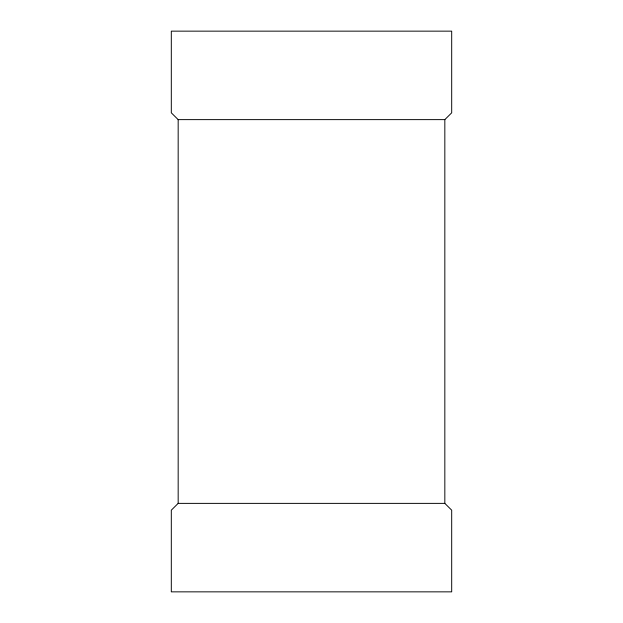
<?xml version="1.0" encoding="UTF-8"?>
<svg xmlns="http://www.w3.org/2000/svg" width="623" height="623" viewBox="0 0 623 623"><rect width="100%" height="100%" fill="white"/><g stroke="black" fill="none" stroke-linecap="round" stroke-linejoin="round"><path stroke-width="0.93" d="M444.83 119.624L451.691 112.818L451.691 31.15L171.309 31.15L171.309 112.818L178.17 119.624L444.83 119.624L444.83 503.376L451.691 510.182L451.691 591.85L171.309 591.85L171.309 510.182L178.17 503.376L444.83 503.376M178.17 119.624L178.17 503.376"/></g></svg>
